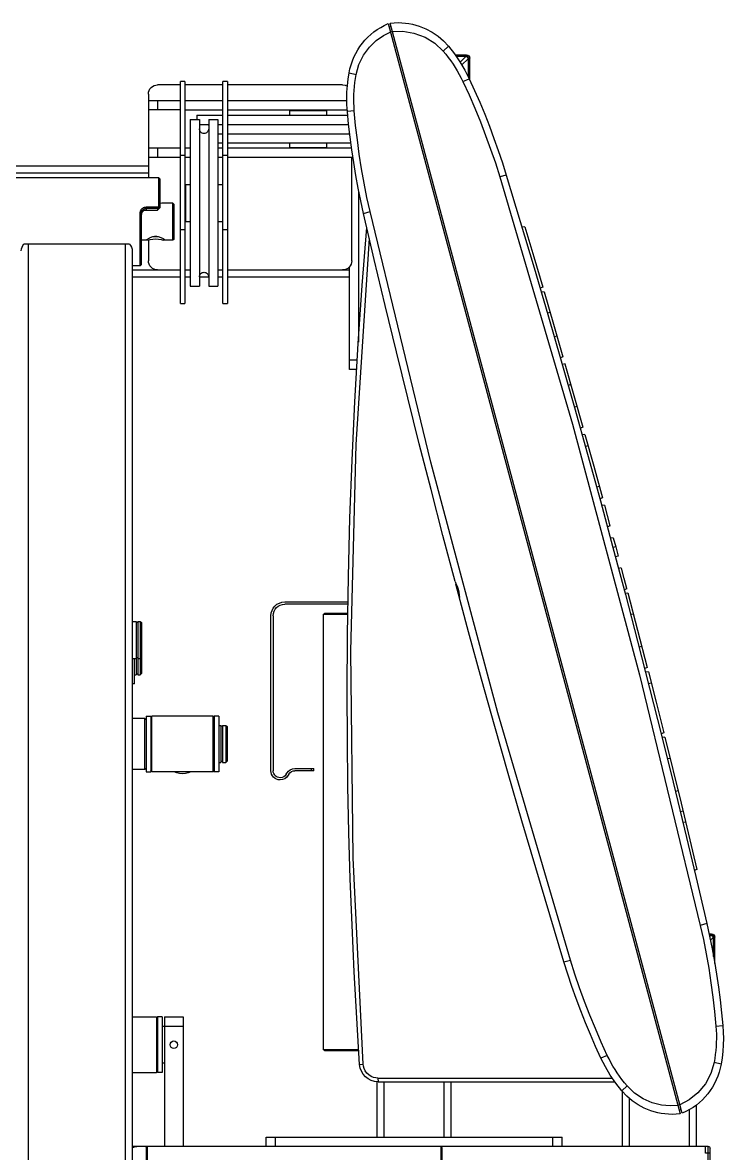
# Model space of a CAD drawing. Header units: millimetres. Extents: x 29224 to 62779, y 35576 to 54938.
# Drawn here: x 45232 to 45717, y 45237 to 46021 of the extents above; entities that cross this region are included whole.
import ezdxf

# ---------------------------------------------------------------- set-up
doc = ezdxf.new("R2010")
doc.units = ezdxf.units.MM
doc.linetypes.add('PEN_TYPE_1', pattern=[0])

# ---------------------------------------------------------------- blocks, each defined once
blk = doc.blocks.new('A$C3F1E5CCC')
at = {"color": 7, "linetype": 'PEN_TYPE_1'}
for points in [[(846.07, 1237.32), (846.66, 1240.13), (847.42, 1242.89), (848.34, 1245.57), (849.42, 1248.18), (850.66, 1250.71), (852.05, 1253.16), (853.59, 1255.5), (855.26, 1257.75), (857.07, 1259.89), (859.01, 1261.92), (861.08, 1263.83), (863.26, 1265.61), (865.56, 1267.25), (867.97, 1268.76), (870.48, 1270.13), (873.09, 1271.34)], [(873.09, 1271.34), (1075.47, 516.09)], [(875.27, 1269.14), (873.74, 1268.86)], [(874.59, 1271.74), (877.31, 1271.99), (880.05, 1272.07), (882.57, 1272), (885.07, 1271.79), (887.54, 1271.45), (889.98, 1270.98), (892.38, 1270.37), (894.75, 1269.64), (897.06, 1268.78), (899.33, 1267.8), (903.68, 1265.47), (907.77, 1262.68), (911.55, 1259.44), (914.98, 1255.78)], [(1076.25, 519.09), (874.59, 1271.74)], [(850.99, 1236.13), (852.91, 1242.98), (856.1, 1249.43), (860.2, 1255.01), (864.93, 1259.57), (869.88, 1263.03), (874.65, 1265.48)], [(876.18, 1265.75), (874.68, 1265.36)], [(876.15, 1265.88), (883.31, 1266.09), (891.06, 1264.87), (898.71, 1262.06), (905.58, 1257.79), (911.34, 1252.31)], [(914.98, 1255.78), (911.34, 1252.31)], [(914.98, 1255.78), (919.13, 1250.5), (922.92, 1244.96), (926.34, 1239.19), (929.37, 1233.2)], [(911.34, 1252.31), (913.13, 1250.14), (914.85, 1247.93), (916.51, 1245.68), (918.11, 1243.37), (919.62, 1241.03), (921.07, 1238.62), (922.45, 1236.18), (923.77, 1233.7), (925.01, 1231.17)], [(919.67, 1249.74), (927.39, 1249.74)], [(920.32, 1248.84), (927.39, 1248.84)], [(927.03, 1248.58), (920.48, 1248.58)], [(923.09, 1244.66), (927.03, 1248.58)], [(924.26, 1242.8), (928.53, 1247.08)], [(927.03, 1248.58), (927.52, 1248.52), (927.92, 1248.3), (928.25, 1248), (928.46, 1247.57), (928.53, 1247.08)], [(927.39, 1249.74), (927.39, 1248.84)], [(927.39, 1249.74), (928.28, 1249.56), (929.02, 1249.07), (929.51, 1248.34), (929.7, 1247.44)], [(927.39, 1248.84), (927.93, 1248.73), (928.38, 1248.43), (928.68, 1247.98), (928.79, 1247.44)], [(928.53, 1247.08), (928.53, 1234.94)], [(929.7, 1247.44), (928.79, 1247.44)], [(928.79, 1234.4), (928.79, 1247.44)], [(929.7, 1232.52), (929.7, 1247.44)], [(732.24, 1231.36), (729.14, 1231.36)], [(729.14, 1077.55), (729.14, 1231.36)], [(732.24, 1231.36), (732.24, 1077.55)], [(761.7, 1231.36), (758.64, 1231.36)], [(758.64, 1077.55), (758.64, 1231.36)], [(761.7, 1231.36), (761.7, 1077.55)], [(844.9, 1210.58), (844.61, 1215.03), (844.51, 1219.51), (844.61, 1223.98), (844.9, 1228.44), (845.39, 1232.89), (846.07, 1237.32)], [(846.07, 1237.32), (850.99, 1236.13)], [(849.68, 1210.98), (849.5, 1213.8), (849.39, 1216.62), (849.37, 1219.42), (849.42, 1222.22), (849.59, 1225.02), (849.81, 1227.81), (850.11, 1230.58), (850.5, 1233.36), (850.99, 1236.13)], [(925.01, 1231.17), (929.37, 1233.2)], [(925.01, 1231.17), (929.24, 1221.97), (933.26, 1212.69), (937.1, 1203.33), (940.73, 1193.93), (944.2, 1184.42), (947.45, 1174.85), (950.53, 1165.22)], [(929.37, 1233.2), (933.08, 1225.06), (936.65, 1216.85), (940.08, 1208.59), (943.35, 1200.26), (946.49, 1191.88), (949.47, 1183.45), (952.31, 1174.96), (955.01, 1166.42)], [(706.96, 1222.51), (707.09, 1223.8), (707.46, 1225), (708.06, 1226.09), (708.84, 1227.04), (709.79, 1227.82), (710.87, 1228.41), (712.07, 1228.79), (713.36, 1228.92)], [(706.96, 1222.51), (706.96, 1164.57)], [(729.14, 1228.92), (713.36, 1228.92)], [(758.64, 1228.92), (732.24, 1228.92)], [(841.55, 1228.92), (761.7, 1228.92)], [(841.55, 1228.92), (843.28, 1228.68), (844.88, 1227.98)], [(844.9, 1227.98), (844.88, 1227.98)], [(706.98, 1218.08), (729.14, 1218.08)], [(713.39, 1218.08), (713.39, 1211.67)], [(732.24, 1218.08), (758.64, 1218.08)], [(761.7, 1218.08), (844.54, 1218.08)], [(729.14, 1211.67), (706.98, 1211.67)], [(732.24, 1211.67), (758.64, 1211.67)], [(740.62, 1207.96), (758.64, 1207.96)], [(740.62, 1207.96), (740.62, 1204.88)], [(761.7, 1211.67), (844.83, 1211.67)], [(761.7, 1207.96), (845.16, 1207.96)], [(804.7, 1211.29), (830.35, 1211.29)], [(804.7, 1211.29), (804.7, 1207.96)], [(830.35, 1211.29), (830.35, 1207.96)], [(849.68, 1210.98), (844.9, 1210.58)], [(844.9, 1210.58), (844.9, 1210.56)], [(856.1, 1139.92), (854.16, 1148.66), (852.37, 1157.43), (850.74, 1166.22), (849.26, 1175.05), (847.94, 1183.89), (846.77, 1192.76), (845.76, 1201.65), (844.9, 1210.56)], [(860.59, 1141.11), (858.41, 1150.99), (856.45, 1160.92), (854.7, 1170.86), (853.13, 1180.84), (851.8, 1190.87), (850.63, 1200.91), (849.68, 1210.98)], [(735.95, 1204.88), (742.36, 1204.88)], [(735.95, 1204.88), (735.95, 1089.52)], [(742.36, 1204.88), (742.36, 1089.52)], [(742.36, 1201.54), (748.76, 1201.54)], [(747.01, 1201.54), (747.93, 1201.42), (748.76, 1201.04)], [(748.76, 1204.88), (755.17, 1204.88)], [(748.76, 1204.88), (748.76, 1089.52)], [(755.17, 1204.88), (755.17, 1089.52)], [(755.17, 1201.54), (758.64, 1201.54)], [(761.7, 1201.54), (845.78, 1201.54)], [(748.76, 1198.47), (748.69, 1197.82), (748.5, 1197.22), (748.21, 1196.67), (747.82, 1196.2), (747.34, 1195.81), (746.8, 1195.51), (746.2, 1195.33), (745.55, 1195.26), (744.91, 1195.33), (744.31, 1195.51), (743.77, 1195.81), (743.3, 1196.2), (742.91, 1196.67), (742.61, 1197.22), (742.42, 1197.82), (742.36, 1198.47)], [(755.17, 1195.13), (758.64, 1195.13)], [(761.7, 1195.13), (846.51, 1195.13)], [(706.98, 1185.27), (729.14, 1185.27)], [(713.39, 1185.27), (713.39, 1178.86)], [(732.24, 1185.27), (735.95, 1185.27)], [(755.17, 1188.74), (758.64, 1188.74)], [(755.17, 1185.27), (758.64, 1185.27)], [(761.7, 1188.74), (847.31, 1188.74)], [(761.7, 1185.27), (847.76, 1185.27)], [(804.7, 1188.74), (804.7, 1185.66)], [(804.7, 1185.66), (830.35, 1185.66)], [(830.35, 1188.74), (830.35, 1185.66)], [(706.98, 1178.86), (729.14, 1178.86)], [(732.24, 1180.09), (729.14, 1180.09)], [(732.24, 1178.86), (735.95, 1178.86)], [(755.17, 1178.86), (758.64, 1178.86)], [(761.7, 1180.09), (758.64, 1180.09)], [(761.7, 1178.86), (848.67, 1178.86)], [(847.96, 1107.14), (847.96, 1178.86)], [(321.65, 1172.83), (706.96, 1172.83)], [(321.65, 1168.03), (706.96, 1168.03)], [(714.19, 1164.57), (557.15, 1164.57)], [(714.98, 1163.77), (714.19, 1164.57)], [(714.19, 1144.29), (714.19, 1164.57)], [(714.98, 1163.77), (714.98, 1143.73)], [(732.61, 1160.02), (735.95, 1160.02)], [(732.61, 1160.02), (732.61, 1134.39)], [(755.17, 1160.02), (758.25, 1160.02)], [(758.25, 1160.02), (758.25, 1134.39)], [(955.01, 1166.42), (950.53, 1165.22)], [(950.53, 1165.22), (1000.84, 993.91), (1047.37, 820.23), (1089.46, 646.71)], [(954.99, 1166.42), (964.73, 1134.31), (974.34, 1102.15), (983.8, 1069.96), (993.12, 1037.72), (1002.3, 1005.45), (1011.33, 973.13), (1020.23, 940.78), (1028.99, 908.38), (1037.6, 875.95), (1046.07, 843.48), (1054.4, 810.98), (1062.59, 778.44), (1070.63, 745.86), (1078.54, 713.25), (1086.3, 680.6), (1093.92, 647.91)], [(852.78, 1050.73), (852.78, 1155.5)], [(701.38, 1140.35), (701.38, 1140.69), (701.41, 1141.03), (701.49, 1141.37), (701.59, 1141.7), (701.72, 1142.01), (701.86, 1142.31), (702.06, 1142.61), (702.26, 1142.87), (702.52, 1143.13), (702.76, 1143.36), (703.04, 1143.57), (703.33, 1143.75), (703.66, 1143.91), (703.98, 1144.04), (704.31, 1144.14), (704.66, 1144.22), (705.02, 1144.25), (705.38, 1144.29)], [(714.17, 1144.29), (705.38, 1144.29)], [(705.38, 1144.29), (705.38, 1142.22)], [(713.39, 1143.28), (714.17, 1144.29)], [(714.98, 1143.73), (713.39, 1142.22)], [(714.98, 1144.79), (714.19, 1144.29)], [(716.38, 1146.92), (714.98, 1146.78)], [(723.98, 1146.92), (716.37, 1146.92)], [(724.75, 1146.16), (723.98, 1146.92)], [(723.98, 1121.3), (723.98, 1146.92)], [(724.75, 1122.09), (724.75, 1146.16)], [(702.16, 1140.18), (701.38, 1140.35)], [(701.38, 1103.68), (701.38, 1140.35)], [(702.16, 1140.18), (702.17, 1140.44), (702.22, 1140.72), (702.27, 1140.98), (702.35, 1141.23), (702.45, 1141.49), (702.58, 1141.71), (702.73, 1141.94)], [(702.16, 1104.47), (702.16, 1140.18)], [(702.27, 1139.92), (702.16, 1139.11)], [(702.58, 1140.67), (702.27, 1139.92)], [(702.58, 1140.67), (703.1, 1141.32), (703.75, 1141.81), (704.53, 1142.11), (705.38, 1142.22)], [(702.73, 1141.94), (702.89, 1142.15), (703.07, 1142.37), (703.28, 1142.54), (703.49, 1142.71), (703.75, 1142.85), (703.98, 1142.98), (704.24, 1143.1), (704.52, 1143.18), (704.79, 1143.24), (705.09, 1143.28), (705.38, 1143.28)], [(713.39, 1143.28), (705.38, 1143.28)], [(705.38, 1142.22), (713.39, 1142.22)], [(713.39, 1143.28), (713.39, 1142.22)], [(856.1, 1139.92), (860.59, 1141.11)], [(919.54, 885.02), (911.14, 916.77), (902.87, 948.55), (894.73, 980.36), (886.73, 1012.21), (878.87, 1044.09), (871.14, 1076), (863.55, 1107.95), (856.1, 1139.92)], [(999.52, 622.61), (949.2, 793.93), (902.66, 967.59), (860.59, 1141.11)], [(729.14, 1128.82), (732.24, 1128.82)], [(732.61, 1134.39), (735.95, 1134.39)], [(755.17, 1134.39), (758.25, 1134.39)], [(758.64, 1128.82), (761.7, 1128.82)], [(853.36, 550.34), (851.35, 582.45), (849.6, 614.58), (848.12, 646.72), (846.91, 678.86), (845.97, 711.02), (845.29, 743.19), (844.89, 775.36), (844.75, 807.53), (844.96, 847.92), (845.6, 888.3), (846.66, 928.67), (848.14, 969.02), (850.05, 1009.36), (852.38, 1049.68), (855.13, 1089.97), (858.31, 1130.24)], [(858.34, 1130.24), (858.31, 1130.24)], [(967.88, 1130.6), (965.96, 1130.26)], [(967.85, 1130.63), (974.1, 1109.72), (980.28, 1088.8)], [(705.51, 1121.3), (702.16, 1121.3)], [(705.51, 1121.43), (705.84, 1121.86)], [(705.77, 1121.3), (705.51, 1121.43)], [(706.75, 1121.47), (705.77, 1121.3)], [(705.84, 1121.86), (707.89, 1123.09)], [(706.75, 1121.47), (708.16, 1121.79), (710, 1122.12), (712.04, 1122.25), (713.97, 1122.1), (715.72, 1121.79), (717.13, 1121.47)], [(706.96, 1121.51), (706.96, 1107.14)], [(707.89, 1123.09), (708.18, 1123.26)], [(708.18, 1123.26), (709.97, 1123.81), (711.86, 1124.02)], [(714.01, 1123.76), (709.84, 1123.78)], [(712.72, 1123.94), (711.11, 1123.94)], [(711.86, 1124.02), (713.83, 1123.83), (715.67, 1123.26)], [(715.67, 1123.26), (717.1, 1122.54), (718.03, 1121.86), (718.3, 1121.47)], [(718.08, 1121.3), (717.13, 1121.47)], [(718.34, 1121.43), (718.08, 1121.3)], [(723.98, 1121.3), (718.34, 1121.3)], [(724.75, 1122.07), (723.98, 1121.3)], [(855.8, 550.47), (848.89, 693.42), (847.31, 836.59), (851.05, 979.72), (860.13, 1122.54)], [(618.86, 1113.95), (619, 1115.25), (619.41, 1116.47), (620, 1117.56), (620.71, 1118.5)], [(623.64, 1118.65), (620.71, 1118.5)], [(690.96, 1118.65), (623.64, 1118.65)], [(623.64, 1118.65), (623.64, 309.11)], [(693.89, 1118.5), (690.96, 1118.65)], [(690.96, 1118.65), (690.96, 309.11)], [(693.89, 1118.5), (694.61, 1117.56), (695.19, 1116.45), (695.61, 1115.23), (695.75, 1113.95)], [(695.75, 1113.95), (695.75, 309.94)], [(713.36, 1100.73), (712.07, 1100.86), (710.87, 1101.24), (709.79, 1101.83), (708.84, 1102.61), (708.06, 1103.56), (707.46, 1104.65), (707.09, 1105.85), (706.96, 1107.14)], [(847.96, 1107.14), (847.83, 1105.85), (847.46, 1104.65), (846.87, 1103.56), (846.08, 1102.61), (845.13, 1101.83), (844.04, 1101.24), (842.84, 1100.86), (841.55, 1100.73)], [(701.38, 1103.68), (695.75, 1103.68)], [(695.75, 1100.73), (729.14, 1100.73)], [(702.16, 1104.47), (701.38, 1103.68)], [(732.24, 1100.73), (735.95, 1100.73)], [(742.36, 1095.93), (742.42, 1096.58), (742.61, 1097.18), (742.91, 1097.72), (743.3, 1098.2), (743.77, 1098.59), (744.31, 1098.88), (744.91, 1099.07), (745.55, 1099.14), (746.2, 1099.07), (746.8, 1098.88), (747.34, 1098.59), (747.82, 1098.2), (748.21, 1097.72), (748.5, 1097.18), (748.69, 1096.58), (748.76, 1095.93)], [(755.17, 1100.73), (758.64, 1100.73)], [(761.7, 1100.73), (846.36, 1100.73)], [(846.36, 1031.83), (846.36, 1102.96)], [(695.75, 1095.93), (729.14, 1095.93)], [(732.24, 1095.93), (735.95, 1095.93)], [(735.95, 1089.52), (742.36, 1089.52)], [(742.36, 1095.93), (748.76, 1095.93)], [(748.76, 1089.52), (755.17, 1089.52)], [(755.17, 1095.93), (758.64, 1095.93)], [(761.7, 1095.93), (846.36, 1095.93)], [(980.28, 1088.8), (978.49, 1088.15)], [(981.23, 1085.61), (979.34, 1085.27)], [(981.23, 1085.58), (987.8, 1063.09), (994.31, 1040.57)], [(729.14, 1077.55), (732.24, 1077.55)], [(758.64, 1077.55), (761.7, 1077.55)], [(985.41, 1071.34), (983.6, 1070.69)], [(990.21, 1054.83), (988.32, 1054.41)], [(851.9, 1038.25), (846.36, 1038.25)], [(994.31, 1040.54), (992.51, 1039.89)], [(995.73, 1035.61), (993.82, 1035.29)], [(994.31, 1040.54), (994.31, 1040.57)], [(995.71, 1035.68), (1001.96, 1013.72), (1008.15, 991.75)], [(851.46, 1031.83), (846.36, 1031.83)], [(999.81, 1021.32), (997.99, 1020.65)], [(1004.14, 1006.02), (1002.24, 1005.68)], [(1008.16, 991.71), (1006.36, 991.05)], [(1008.16, 991.71), (1008.15, 991.75)], [(1009.55, 986.77), (1007.64, 986.44)], [(1009.55, 986.7), (1015.65, 964.78), (1021.66, 942.84)], [(1011.76, 978.86), (1009.87, 978.43)], [(1019.52, 950.7), (1017.69, 950.14)], [(1021.69, 942.79), (1019.87, 942.12)], [(1021.69, 942.79), (1021.66, 942.84)], [(1023.04, 937.84), (1021.14, 937.5)], [(1023.06, 937.79), (1024.98, 930.66), (1026.9, 923.53)], [(1026.93, 923.49), (1025.11, 922.82)], [(1026.93, 923.49), (1026.9, 923.53)], [(1029.16, 915.18), (1027.26, 914.86)], [(1030.87, 908.87), (1029, 908.38)], [(1029.14, 915.23), (1030.85, 908.88), (1032.56, 902.52)], [(1032.55, 902.55), (1030.74, 901.9)], [(1032.55, 902.55), (1032.56, 902.52)], [(1034.74, 894.27), (1032.85, 893.93)], [(1038.55, 879.95), (1036.66, 887.08), (1034.78, 894.22)], [(919.54, 885.02), (920.13, 883.56), (920.97, 881.69), (921.69, 879.62), (922.11, 877.49), (922.31, 875.45), (922.54, 873.88)], [(920.09, 882.94), (920.09, 882.96)], [(995.03, 621.4), (985.15, 653.95), (975.42, 686.54), (965.84, 719.17), (956.4, 751.84), (947.11, 784.56), (937.96, 817.32), (928.95, 850.12), (920.09, 882.96)], [(1038.55, 879.88), (1036.76, 879.23)], [(1038.55, 879.88), (1038.55, 879.95)], [(791.9, 861.18), (792.1, 863.1), (792.65, 864.9), (793.53, 866.52), (794.7, 867.93), (796.11, 869.1), (797.73, 869.98), (799.52, 870.54), (801.44, 870.73)], [(801.44, 870.73), (845.65, 870.73)], [(1039.33, 876.92), (1037.44, 876.61)], [(1039.33, 876.97), (1046.07, 851.18), (1052.73, 825.37)], [(793.43, 861.18), (793.6, 862.8), (794.06, 864.3), (794.8, 865.66), (795.78, 866.84), (796.96, 867.82), (798.32, 868.56), (799.83, 869.03), (801.44, 869.19)], [(845.63, 869.19), (801.44, 869.19)], [(828.15, 861.98), (828.95, 862.78)], [(845.55, 861.98), (828.15, 861.98)], [(828.15, 861.98), (828.15, 560.81)], [(845.55, 862.78), (828.95, 862.78)], [(1043.17, 862.29), (1041.29, 861.93)], [(695.75, 857.26), (698.41, 857.26)], [(698.41, 857.26), (698.41, 820.34)], [(698.41, 856.67), (699.6, 856.67)], [(699.6, 857.26), (701.38, 857.26)], [(699.6, 857.26), (699.6, 820.34)], [(701.38, 857.26), (702.16, 856.46)], [(701.38, 857.26), (701.38, 820.34)], [(702.16, 856.46), (702.16, 821.14)], [(791.9, 753.82), (791.9, 861.18)], [(793.43, 861.18), (793.43, 753.82)], [(1048.98, 839.96), (1047.16, 839.32)], [(695.75, 831.62), (698.41, 831.62)], [(697.36, 813.93), (697.36, 831.62)], [(698.41, 832.21), (699.6, 832.21)], [(699.6, 831.62), (701.38, 831.62)], [(701.38, 831.62), (702.16, 832.42)], [(1052.74, 825.31), (1050.95, 824.61)], [(1052.74, 825.31), (1052.73, 825.37)], [(697.36, 820.34), (698.41, 820.34)], [(698.41, 820.93), (699.6, 820.93)], [(699.6, 820.34), (701.38, 820.34)], [(701.38, 820.34), (702.16, 821.14)], [(1053.51, 822.31), (1051.6, 821.99)], [(1053.49, 822.38), (1058.86, 801.23), (1064.17, 780.08)], [(697.36, 813.93), (695.75, 813.93)], [(1055.54, 814.37), (1053.66, 813.93)], [(705.38, 791.58), (708.57, 791.58)], [(705.38, 791.58), (705.38, 753.14)], [(709.37, 791.58), (708.57, 790.8)], [(708.57, 791.58), (708.57, 753.14)], [(751.85, 791.58), (709.37, 791.58)], [(709.37, 753.14), (709.37, 791.58)], [(752.65, 790.8), (751.85, 791.58)], [(751.85, 753.14), (751.85, 791.58)], [(755.84, 791.58), (752.65, 791.58)], [(752.65, 791.58), (752.65, 753.14)], [(755.84, 791.58), (755.84, 753.14)], [(704.57, 789.99), (695.75, 789.99)], [(705.38, 789.19), (704.57, 789.99)], [(704.57, 754.74), (704.57, 789.99)], [(755.84, 785.17), (757.07, 785.17)], [(757.07, 785.17), (757.07, 759.55)], [(758.25, 784.59), (757.07, 784.59)], [(758.25, 785.17), (760.65, 785.17)], [(758.25, 785.17), (758.25, 759.55)], [(760.65, 785.17), (761.47, 784.39)], [(760.65, 785.17), (760.65, 759.55)], [(761.47, 784.39), (761.47, 760.33)], [(1064.17, 780.06), (1062.36, 779.39)], [(1064.92, 777.08), (1063.01, 776.77)], [(1064.17, 780.06), (1064.17, 780.08)], [(1064.92, 777.07), (1076.19, 731.24), (1087.17, 685.35)], [(758.25, 760.14), (757.07, 760.14)], [(760.65, 759.55), (761.47, 760.33)], [(1068.56, 762.39), (1066.68, 762.03)], [(704.57, 754.74), (695.75, 754.74)], [(705.38, 755.53), (704.57, 754.74)], [(705.38, 753.14), (708.57, 753.14)], [(709.37, 753.14), (708.57, 753.94)], [(751.85, 753.14), (709.37, 753.14)], [(730.61, 751.76), (728.59, 751.9), (726.64, 752.38), (724.78, 753.14)], [(736.44, 753.14), (734.56, 752.38), (732.61, 751.9), (730.61, 751.76)], [(752.65, 753.94), (751.85, 753.14)], [(755.84, 753.14), (752.65, 753.14)], [(755.84, 759.55), (757.07, 759.55)], [(758.25, 759.55), (760.65, 759.55)], [(803.85, 750.63), (802.83, 749.29), (801.51, 748.28), (799.98, 747.65), (798.32, 747.43), (797.02, 747.56), (795.82, 747.93), (794.73, 748.52), (793.78, 749.3), (793, 750.25), (792.41, 751.33), (792.03, 752.53), (791.9, 753.82)], [(802.52, 751.4), (801.75, 750.38), (800.75, 749.61), (799.58, 749.13), (798.32, 748.96), (797.33, 749.06), (796.41, 749.34), (795.58, 749.79), (794.86, 750.38), (794.27, 751.1), (793.82, 751.93), (793.53, 752.84), (793.43, 753.82)], [(802.52, 751.4), (802.97, 752.16)], [(802.97, 752.16), (804, 753.5), (805.31, 754.51), (806.85, 755.15), (808.52, 755.37)], [(804.31, 751.43), (805.09, 752.43), (806.09, 753.19), (807.25, 753.67), (808.51, 753.84)], [(808.51, 753.82), (808.51, 753.84)], [(821.75, 753.82), (808.51, 753.82)], [(808.52, 755.37), (821.75, 755.37)], [(820.13, 753.82), (820.13, 755.37)], [(821.75, 753.82), (821.75, 755.37)], [(804.31, 751.43), (803.85, 750.63)], [(1074.07, 739.99), (1072.24, 739.34)], [(1077.52, 725.78), (1075.63, 725.44)], [(1079.31, 718.29), (1077.45, 717.85)], [(1087.17, 685.37), (1085.36, 684.72)], [(1087.17, 685.37), (1087.17, 685.35)], [(1093.94, 647.91), (1089.46, 646.71)], [(1089.46, 646.71), (1091.61, 636.83), (1093.58, 626.92), (1095.34, 616.97), (1096.88, 606.98), (1098.25, 596.97), (1099.39, 586.91), (1100.33, 576.84)], [(1093.94, 647.91), (1093.92, 647.91)], [(1093.94, 647.91), (1095.88, 639.18), (1097.66, 630.41), (1099.29, 621.61), (1100.77, 612.78), (1102.09, 603.93), (1103.26, 595.06), (1104.27, 586.17), (1105.12, 577.26)], [(1095.48, 640.88), (1097.21, 640.88)], [(1095.68, 639.99), (1097.21, 639.99)], [(1096.85, 639.73), (1095.75, 639.73)], [(1095.94, 638.82), (1096.85, 639.73)], [(1096.46, 636.33), (1098.37, 638.23)], [(1096.85, 639.73), (1097.34, 639.66), (1097.76, 639.45), (1098.09, 639.13), (1098.28, 638.72), (1098.37, 638.23)], [(1097.21, 640.88), (1097.21, 639.99)], [(1097.21, 640.88), (1098.11, 640.7), (1098.84, 640.21), (1099.34, 639.48), (1099.52, 638.59)], [(1097.21, 639.99), (1097.76, 639.88), (1098.21, 639.58), (1098.51, 639.14), (1098.63, 638.59)], [(1098.37, 638.23), (1098.37, 626.64)], [(1099.52, 638.59), (1098.63, 638.59)], [(1098.63, 625.23), (1098.63, 638.59)], [(1099.52, 620.2), (1099.52, 638.59)], [(995.03, 621.4), (999.52, 622.61)], [(1020.66, 554.62), (1016.95, 562.77), (1013.38, 570.98), (1009.96, 579.24), (1006.68, 587.57), (1003.55, 595.94), (1000.56, 604.38), (997.72, 612.86), (995.03, 621.4)], [(1025.03, 556.66), (1020.81, 565.87), (1016.77, 575.14), (1012.93, 584.49), (1009.29, 593.91), (1005.84, 603.4), (1002.58, 612.97), (999.52, 622.61)], [(695.75, 583.22), (712.59, 583.22)], [(712.59, 583.22), (713.39, 582.4)], [(712.59, 583.22), (712.59, 544.76)], [(713.39, 583.22), (713.39, 544.76)], [(716.61, 583.22), (713.39, 583.22)], [(716.61, 583.22), (716.61, 544.76)], [(718.19, 583.22), (718.19, 493.49)], [(718.19, 583.22), (731, 583.22)], [(731, 583.22), (731, 493.49)], [(716.61, 576.81), (731, 576.81)], [(1100.33, 576.84), (1100.53, 574.02), (1100.63, 571.22), (1100.66, 568.41), (1100.6, 565.61), (1100.47, 562.81), (1100.24, 560.02), (1099.91, 557.24), (1099.52, 554.47), (1099.07, 551.69)], [(1100.33, 576.84), (1105.12, 577.26)], [(1105.12, 577.26), (1105.41, 572.79), (1105.51, 568.33), (1105.41, 563.85), (1105.12, 559.39), (1104.64, 554.94), (1103.96, 550.52)], [(828.95, 559.99), (828.15, 560.81)], [(828.15, 560.81), (852.76, 560.81)], [(828.95, 559.99), (852.81, 559.99)], [(1025.03, 556.66), (1020.66, 554.62)], [(1038.7, 535.53), (1036.91, 537.68), (1035.18, 539.89), (1033.52, 542.15), (1031.94, 544.45), (1030.41, 546.81), (1028.95, 549.2), (1027.58, 551.64), (1026.26, 554.13), (1025.03, 556.66)], [(718.19, 551.17), (716.61, 551.17)], [(853.39, 550.31), (853.38, 550.31)], [(866.17, 538.35), (863.7, 538.58), (861.39, 539.27), (859.28, 540.35), (857.41, 541.8), (855.85, 543.56), (854.62, 545.6), (853.78, 547.86), (853.38, 550.31)], [(853.39, 550.31), (855.8, 550.47)], [(866.03, 540.9), (864.59, 541), (863, 541.36), (861.32, 542.06), (859.73, 543.06), (858.34, 544.38), (857.24, 545.88), (856.45, 547.48), (856, 549.04), (855.8, 550.47)], [(1035.04, 532.04), (1030.89, 537.33), (1027.11, 542.86), (1023.7, 548.63), (1020.66, 554.62)], [(1103.96, 550.52), (1103.37, 547.7), (1102.61, 544.94), (1101.69, 542.26), (1100.6, 539.65), (1099.36, 537.12), (1097.97, 534.67), (1096.44, 532.33), (1094.76, 530.08), (1092.96, 527.94), (1091.02, 525.91), (1088.95, 524), (1086.77, 522.22), (1084.47, 520.57), (1082.07, 519.06), (1079.56, 517.7), (1076.95, 516.49)], [(1099.07, 551.69), (1096.82, 544.09), (1093.04, 536.98), (1087.87, 530.74), (1081.75, 525.79)], [(1103.96, 550.52), (1099.07, 551.69)], [(695.75, 544.76), (712.59, 544.76)], [(712.59, 544.76), (713.39, 545.56)], [(716.61, 544.76), (713.39, 544.76)], [(866.03, 540.9), (1028.39, 540.9)], [(866.03, 540.9), (866.17, 538.35)], [(865.6, 499.9), (865.6, 538.35)], [(866.17, 538.35), (1030.15, 538.35)], [(870.42, 499.9), (870.42, 538.35)], [(912.05, 499.9), (912.05, 538.35)], [(916.87, 499.9), (916.87, 538.35)], [(1035.04, 532.04), (1038.7, 535.53)], [(1073.89, 521.96), (1068.53, 521.68), (1062.54, 522.2), (1056.18, 523.78), (1049.81, 526.56), (1043.82, 530.55), (1038.7, 535.53)], [(1075.47, 516.09), (1072.73, 515.84), (1069.98, 515.75), (1067.46, 515.82), (1064.96, 516.03), (1062.49, 516.37), (1060.05, 516.85), (1057.64, 517.45), (1055.28, 518.19), (1052.97, 519.05), (1050.7, 520.03), (1046.35, 522.36), (1042.26, 525.15), (1038.47, 528.38), (1035.04, 532.04)], [(1035.43, 531.66), (1035.43, 493.49)], [(1040.24, 526.81), (1040.24, 493.49)], [(1081.75, 525.79), (1075.37, 522.34)], [(1075.33, 522.48), (1073.85, 522.07)], [(1076.25, 519.09), (1074.93, 518.62)], [(1076.95, 516.49), (1076.28, 518.96)], [(1081.88, 519.16), (1081.88, 493.49)], [(1086.7, 522.39), (1086.7, 493.49)], [(788.68, 493.49), (788.68, 499.9)], [(788.68, 499.9), (993.78, 499.9)], [(795.09, 493.49), (795.09, 499.9)], [(987.36, 493.49), (987.36, 499.9)], [(993.78, 493.49), (993.78, 499.9)], [(1095.03, 493.62), (1093.11, 493.62)], [(1093.11, 488.8), (1093.11, 493.62)], [(1095.03, 416.7), (1095.03, 493.62)], [(1095.03, 493.62), (1095.53, 493.52), (1095.94, 493.24), (1096.21, 492.84), (1096.31, 492.33)], [(1093.11, 493.49), (695.75, 493.49)], [(695.75, 492.63), (697.3, 493.27), (698.97, 493.49)], [(705.38, 492.69), (706.16, 493.49)], [(705.38, 492.69), (705.38, 417.37)], [(706.16, 493.49), (706.16, 416.58)], [(909.66, 493.49), (910.46, 492.69)], [(909.66, 493.49), (909.66, 416.58)], [(910.46, 492.69), (910.46, 417.37)], [(1096.33, 488.8), (1093.11, 488.8)], [(1096.33, 492.33), (1096.31, 492.33)], [(1096.33, 417.98), (1096.33, 492.33)]]:
    blk.add_lwpolyline(points, dxfattribs=at)
blk.add_lwpolyline([(724.59, 561.38), (723.58, 561.58), (722.75, 562.14), (722.19, 562.97), (721.98, 563.98), (722.19, 565), (722.75, 565.83), (723.58, 566.39), (724.59, 566.6), (725.62, 566.39), (726.45, 565.83), (727.02, 565), (727.22, 563.98), (727.02, 562.97), (726.45, 562.14), (725.62, 561.58)], close=True, dxfattribs=at)

msp = doc.modelspace()

# ---------------------------------------------------------------- block references
msp.add_blockref('A$C3F1E5CCC', (44611.95, 44748.52))

doc.saveas('drawing.dxf')
